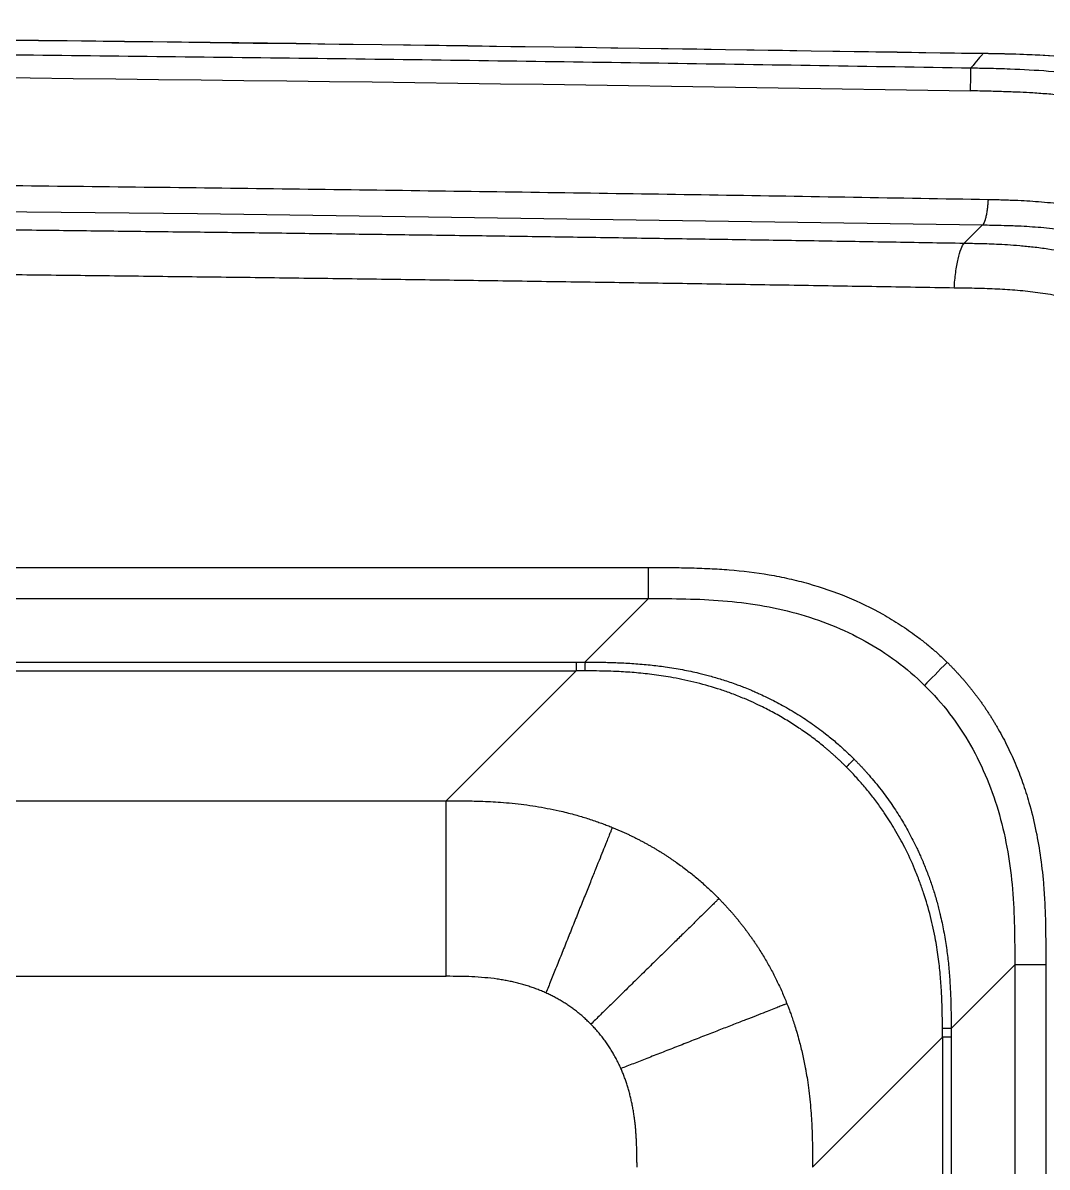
# Model space of a CAD drawing. Extents: x -54 to 18, y -18 to 89.
# Drawn here: x 1.5 to 12.6, y 38.43 to 50.83 of the extents above; entities that cross this region are included whole.
import ezdxf

# ---------------------------------------------------------------- set-up
doc = ezdxf.new("R2010")
doc.units = 0
doc.header["$MEASUREMENT"] = 0
doc.layers.add('GEOMETRY', color=2, linetype='Continuous', lineweight=25)

# ---------------------------------------------------------------- blocks, each defined once
blk = doc.blocks.new('2026 MINI-ASPIRE')
at = {"layer": 'GEOMETRY'}
for p, q in [((29.776, -2.11), (29.581, -2.304)), ((2.702, -5.82), (26.159, -5.82)), ((2.702, -6.156), (26.159, -6.156)), ((25.47, -6.846), (26.159, -6.156)), ((2.702, -6.846), (25.375, -6.846)), ((2.702, -6.94), (25.374, -6.94)), ((23.966, -8.348), (25.374, -6.94)), ((25.375, -6.94), (25.374, -6.94)), ((25.47, -6.846), (25.474, -6.846)), ((7.936, -8.348), (23.966, -8.348)), ((30.128, -10.126), (29.439, -10.815)), ((30.128, -10.126), (30.128, -23.972)), ((30.464, -10.126), (30.464, -23.972)), ((7.937, -10.25), (23.966, -10.25)), ((29.344, -10.91), (27.936, -12.318)), ((29.344, -10.91), (29.344, -23.89)), ((29.344, -10.91), (29.344, -10.91)), ((29.439, -10.91), (29.439, -23.89))]:
    blk.add_line(p, q, dxfattribs=at)
at = {"layer": 'GEOMETRY', "flags": 128}
blk.add_lwpolyline([(29.777, -2.11), (21.269, -1.985), (12.762, -1.902), (4.254, -1.86), (-4.254, -1.86), (-12.762, -1.9), (-21.27, -1.982), (-29.777, -2.105)], dxfattribs=at)
at = {"layer": 'GEOMETRY'}
for points in [[(-29.784, -0.245), (-9.93, 0.083), (9.93, 0.082), (29.784, -0.25)], [(-29.65, -0.65), (-9.885, -0.323), (9.885, -0.325), (29.649, -0.654)], [(29.784, -0.25), (29.758, -0.281), (29.715, -0.332), (29.654, -0.405)], [(26.159, -6.156), (26.159, -6.076), (26.159, -5.952), (26.159, -5.82)], [(25.472, -6.94), (25.439, -6.94), (25.407, -6.94), (25.375, -6.94)], [(29.396, -6.848), (29.305, -6.94), (29.218, -7.029), (29.151, -7.097)], [(30.464, -10.126), (30.332, -10.126), (30.208, -10.126), (30.128, -10.126)], [(29.344, -10.91), (29.344, -10.878), (29.344, -10.845), (29.344, -10.812)], [(29.439, -10.815), (29.439, -10.813), (29.439, -10.812), (29.439, -10.811)]]:
    blk.add_open_spline(points, degree=3, dxfattribs=at)
for points, knots in [([(29.784, -0.25), (26.475, -0.2), (19.857, -0.1), (9.928, -0.02), (0, 0.01), (-9.928, -0.018), (-19.857, -0.097), (-26.475, -0.196), (-29.784, -0.245)], [0, 0, 0, 0, 0.1666668, 0.3333334, 0.5, 0.6666666, 0.8333332, 1, 1, 1, 1]), ([(-29.654, -0.401), (-29.373, -0.396), (-28.812, -0.387), (-27.97, -0.374), (-27.128, -0.361), (-26.286, -0.348), (-25.443, -0.336), (-24.6, -0.324), (-23.756, -0.313), (-22.913, -0.302), (-22.068, -0.291), (-21.224, -0.281), (-20.379, -0.271), (-19.534, -0.262), (-18.688, -0.253), (-17.842, -0.244), (-16.996, -0.236), (-16.15, -0.228), (-15.303, -0.221), (-14.455, -0.214), (-13.608, -0.207), (-12.76, -0.201), (-11.912, -0.196), (-11.063, -0.19), (-10.214, -0.185), (-9.365, -0.181), (-8.515, -0.176), (-7.665, -0.173), (-6.815, -0.169), (-5.964, -0.166), (-5.113, -0.164), (-4.262, -0.161), (-3.41, -0.16), (-2.558, -0.158), (-1.706, -0.157), (-0.853, -0.157), (0.267, -0.157), (1.655, -0.157), (3.309, -0.16), (4.962, -0.164), (6.614, -0.169), (8.265, -0.176), (9.916, -0.185), (11.565, -0.195), (13.214, -0.206), (14.862, -0.219), (16.509, -0.234), (18.155, -0.25), (19.8, -0.268), (21.444, -0.287), (23.088, -0.307), (24.731, -0.33), (26.372, -0.353), (28.013, -0.378), (29.107, -0.396), (29.654, -0.405)], [0, 0, 0, 0, 0.014189, 0.028383, 0.042584, 0.05679, 0.071001, 0.085218, 0.099441, 0.11367, 0.127904, 0.142144, 0.15639, 0.170641, 0.184898, 0.199161, 0.213429, 0.227704, 0.241983, 0.256269, 0.27056, 0.284857, 0.29916, 0.313469, 0.327783, 0.342103, 0.356428, 0.37076, 0.385097, 0.39944, 0.413788, 0.428143, 0.442503, 0.456869, 0.47124, 0.485618, 0.500001, 0.527902, 0.555789, 0.58366, 0.611518, 0.639361, 0.667189, 0.695002, 0.722801, 0.750586, 0.778356, 0.806112, 0.833853, 0.86158, 0.889293, 0.916991, 0.944675, 0.972345, 1, 1, 1, 1]), ([(32.564, -0.746), (32.417, -0.687), (32.124, -0.57), (31.667, -0.441), (31.202, -0.347), (30.731, -0.288), (30.258, -0.258), (29.942, -0.253), (29.784, -0.25)], [0, 0, 0, 0, 0.166625, 0.333287, 0.499959, 0.666624, 0.833309, 1, 1, 1, 1]), ([(32.564, -0.746), (32.551, -0.74), (32.519, -0.727), (32.461, -0.703), (32.384, -0.672), (32.288, -0.636), (32.172, -0.594), (32.036, -0.55), (31.874, -0.501), (31.691, -0.452), (31.494, -0.407), (31.298, -0.369), (31.056, -0.329), (30.74, -0.291), (30.377, -0.265), (30.05, -0.254), (29.861, -0.251), (29.784, -0.25)], [0, 0, 0, 0, 0.014796, 0.036813, 0.066, 0.102289, 0.145584, 0.19576, 0.252653, 0.324538, 0.395549, 0.46559, 0.534553, 0.654894, 0.800915, 0.918312, 1, 1, 1, 1]), ([(29.649, -0.654), (29.65, -0.622), (29.65, -0.591), (29.651, -0.534), (29.652, -0.508), (29.653, -0.463), (29.653, -0.444), (29.653, -0.417), (29.654, -0.408), (29.654, -0.405)], [0, 0, 0, 0, 0.25, 0.25, 0.5, 0.5, 0.75, 0.75, 1, 1, 1, 1]), ([(29.654, -0.405), (29.715, -0.406), (29.856, -0.408), (30.137, -0.416), (30.509, -0.436), (30.871, -0.476), (31.165, -0.524), (31.332, -0.557), (31.479, -0.59), (31.592, -0.617), (31.716, -0.651), (31.816, -0.68), (31.904, -0.707), (31.981, -0.732), (32.06, -0.758), (32.14, -0.787), (32.221, -0.818), (32.305, -0.85), (32.36, -0.873), (32.389, -0.885)], [0, 0, 0, 0, 0.065939, 0.151799, 0.300794, 0.465507, 0.542258, 0.620304, 0.64852, 0.703545, 0.745386, 0.786742, 0.81496, 0.843924, 0.873636, 0.904099, 0.935313, 0.967279, 1, 1, 1, 1]), ([(32.292, -1.114), (32.278, -1.108), (32.25, -1.096), (32.208, -1.079), (32.166, -1.063), (32.123, -1.046), (32.08, -1.03), (32.037, -1.014), (31.994, -0.999), (31.951, -0.984), (31.907, -0.969), (31.863, -0.955), (31.82, -0.941), (31.775, -0.927), (31.731, -0.914), (31.687, -0.901), (31.642, -0.889), (31.597, -0.876), (31.552, -0.864), (31.507, -0.853), (31.461, -0.842), (31.415, -0.831), (31.369, -0.82), (31.323, -0.81), (31.277, -0.8), (31.231, -0.791), (31.184, -0.782), (31.137, -0.773), (31.09, -0.765), (31.043, -0.757), (30.958, -0.743), (30.834, -0.725), (30.668, -0.705), (30.498, -0.689), (30.337, -0.677), (30.18, -0.669), (30.022, -0.663), (29.843, -0.658), (29.716, -0.655), (29.649, -0.654)], [0, 0, 0, 0, 0.016834, 0.033687, 0.050558, 0.06745, 0.084364, 0.101301, 0.118262, 0.135248, 0.152262, 0.169303, 0.186374, 0.203475, 0.220608, 0.237773, 0.254973, 0.272209, 0.28948, 0.30679, 0.324138, 0.341527, 0.358956, 0.376428, 0.393944, 0.411504, 0.42911, 0.446763, 0.464464, 0.482214, 0.500014, 0.559944, 0.621562, 0.684905, 0.750005, 0.800886, 0.859506, 0.925875, 1, 1, 1, 1]), ([(-29.84, -1.825), (-29.597, -1.821), (-29.11, -1.813), (-28.38, -1.801), (-27.648, -1.789), (-26.916, -1.777), (-26.183, -1.766), (-25.45, -1.755), (-24.715, -1.745), (-23.979, -1.735), (-23.243, -1.725), (-22.506, -1.715), (-21.768, -1.706), (-21.029, -1.697), (-20.29, -1.688), (-19.549, -1.68), (-18.808, -1.672), (-18.066, -1.664), (-17.322, -1.657), (-16.579, -1.65), (-15.834, -1.643), (-15.088, -1.636), (-14.342, -1.63), (-13.595, -1.625), (-12.847, -1.619), (-12.098, -1.614), (-11.348, -1.609), (-10.597, -1.604), (-9.846, -1.6), (-9.093, -1.596), (-8.34, -1.593), (-7.586, -1.59), (-6.831, -1.587), (-6.076, -1.584), (-5.319, -1.582), (-4.562, -1.58), (-3.804, -1.578), (-3.045, -1.577), (-2.285, -1.576), (-1.524, -1.575), (-0.762, -1.574), (0.995, -1.574), (3.743, -1.577), (7.479, -1.589), (11.204, -1.609), (14.191, -1.631), (16.442, -1.651), (17.959, -1.666), (19.468, -1.682), (20.971, -1.699), (22.467, -1.718), (23.955, -1.738), (25.436, -1.759), (26.91, -1.781), (28.377, -1.805), (29.353, -1.822), (29.839, -1.83)], [0, 0, 0, 0, 0.0122259, 0.0244658, 0.0367197, 0.0489877, 0.0612697, 0.0735657, 0.0858758, 0.0981999, 0.110538, 0.1228902, 0.1352565, 0.1476368, 0.1600312, 0.1724396, 0.184862, 0.1972986, 0.2097492, 0.2222138, 0.2346926, 0.2471854, 0.2596923, 0.2722132, 0.2847483, 0.2972974, 0.3098606, 0.3224378, 0.3350292, 0.3476347, 0.3602542, 0.3728879, 0.3855356, 0.3981974, 0.4108734, 0.4235634, 0.4362676, 0.4489858, 0.4617182, 0.4744647, 0.4872253, 0.5, 0.5627939, 0.6253916, 0.6877935, 0.7499997, 0.7755376, 0.8009559, 0.8262547, 0.8514339, 0.8764936, 0.9014338, 0.9262545, 0.9509558, 0.9755376, 1, 1, 1, 1]), ([(29.839, -1.83), (29.838, -1.843), (29.838, -1.857), (29.835, -1.888), (29.834, -1.904), (29.83, -1.937), (29.828, -1.954), (29.823, -1.986), (29.82, -2.001), (29.813, -2.03), (29.81, -2.042), (29.803, -2.065), (29.799, -2.074), (29.792, -2.09), (29.789, -2.095), (29.782, -2.104), (29.779, -2.107), (29.777, -2.11)], [0, 0, 0, 0, 0.125, 0.125, 0.25, 0.25, 0.375, 0.375, 0.5, 0.5, 0.625, 0.625, 0.75, 0.75, 0.875, 0.875, 1, 1, 1, 1]), ([(29.839, -1.83), (29.872, -1.831), (29.933, -1.832), (30.018, -1.835), (30.116, -1.838), (30.227, -1.843), (30.399, -1.854), (30.569, -1.87), (30.739, -1.893), (30.909, -1.92), (31.119, -1.962), (31.31, -2.012), (31.439, -2.051), (31.51, -2.074), (31.579, -2.098), (31.649, -2.123), (31.717, -2.149), (31.785, -2.176), (31.83, -2.196), (31.852, -2.205)], [0, 0, 0, 0, 0.047036, 0.088707, 0.125013, 0.189611, 0.250028, 0.375013, 0.438005, 0.500002, 0.625786, 0.749999, 0.786196, 0.822214, 0.858064, 0.893756, 0.929302, 0.964713, 1, 1, 1, 1]), ([(-29.582, -2.3), (-29.319, -2.295), (-28.793, -2.287), (-28.004, -2.274), (-27.215, -2.262), (-26.427, -2.25), (-25.638, -2.238), (-24.849, -2.227), (-24.06, -2.216), (-23.271, -2.205), (-22.483, -2.195), (-21.694, -2.185), (-20.905, -2.175), (-20.116, -2.166), (-19.327, -2.157), (-18.539, -2.149), (-17.75, -2.141), (-16.961, -2.133), (-16.172, -2.126), (-15.383, -2.119), (-14.594, -2.112), (-13.806, -2.106), (-13.017, -2.1), (-12.228, -2.094), (-11.439, -2.089), (-10.65, -2.084), (-9.862, -2.079), (-9.073, -2.075), (-8.284, -2.071), (-7.495, -2.068), (-6.706, -2.065), (-5.917, -2.062), (-5.129, -2.059), (-4.34, -2.057), (-3.551, -2.056), (-2.762, -2.054), (-1.973, -2.053), (-1.184, -2.053), (-0.396, -2.052), (0.393, -2.052), (1.182, -2.053), (1.971, -2.054), (2.76, -2.055), (3.549, -2.056), (4.337, -2.058), (5.126, -2.06), (5.915, -2.063), (6.704, -2.066), (7.493, -2.069), (8.282, -2.073), (9.071, -2.077), (9.859, -2.081), (10.648, -2.086), (11.437, -2.091), (12.226, -2.096), (13.015, -2.102), (13.804, -2.108), (14.593, -2.114), (15.381, -2.121), (16.17, -2.128), (16.959, -2.136), (17.748, -2.144), (18.537, -2.152), (19.326, -2.16), (20.115, -2.169), (20.904, -2.179), (21.692, -2.188), (22.481, -2.198), (23.27, -2.209), (24.059, -2.219), (24.848, -2.23), (25.637, -2.242), (26.426, -2.254), (27.215, -2.266), (28.003, -2.278), (28.792, -2.291), (29.318, -2.3), (29.581, -2.304)], [0, 0, 0, 0, 0.013334, 0.026667, 0.040001, 0.053334, 0.066668, 0.080001, 0.093334, 0.106667, 0.12, 0.133333, 0.146667, 0.159999, 0.173332, 0.186665, 0.199998, 0.213331, 0.226664, 0.239997, 0.253329, 0.266662, 0.279995, 0.293327, 0.30666, 0.319993, 0.333325, 0.346658, 0.35999, 0.373323, 0.386656, 0.399988, 0.413321, 0.426653, 0.439986, 0.453319, 0.466651, 0.479984, 0.493317, 0.506649, 0.519982, 0.533315, 0.546648, 0.55998, 0.573313, 0.586646, 0.599979, 0.613312, 0.626645, 0.639978, 0.653311, 0.666644, 0.679978, 0.693311, 0.706644, 0.719978, 0.733311, 0.746645, 0.759979, 0.773312, 0.786646, 0.79998, 0.813314, 0.826648, 0.839982, 0.853316, 0.866651, 0.879985, 0.89332, 0.906654, 0.919989, 0.933324, 0.946659, 0.959994, 0.973329, 0.986665, 1, 1, 1, 1]), ([(31.707, -2.442), (31.695, -2.437), (31.671, -2.428), (31.634, -2.413), (31.596, -2.398), (31.556, -2.383), (31.515, -2.368), (31.472, -2.353), (31.427, -2.338), (31.381, -2.323), (31.333, -2.308), (31.284, -2.294), (31.233, -2.279), (31.118, -2.249), (30.929, -2.205), (30.671, -2.163), (30.415, -2.135), (30.197, -2.121), (30.021, -2.115), (29.89, -2.112), (29.812, -2.111), (29.776, -2.11)], [0, 0, 0, 0, 0.019242, 0.039276, 0.060095, 0.081694, 0.104065, 0.127201, 0.151094, 0.175734, 0.201112, 0.227216, 0.254035, 0.281555, 0.408272, 0.549091, 0.677993, 0.801233, 0.88045, 0.946395, 1, 1, 1, 1]), ([(29.472, -2.791), (29.476, -2.733), (29.481, -2.677), (29.496, -2.57), (29.504, -2.521), (29.524, -2.434), (29.535, -2.397), (29.557, -2.338), (29.569, -2.316), (29.581, -2.304)], [0, 0, 0, 0, 0.25, 0.25, 0.5, 0.5, 0.75, 0.75, 1, 1, 1, 1]), ([(29.581, -2.304), (29.604, -2.305), (29.655, -2.306), (29.736, -2.307), (29.829, -2.31), (29.935, -2.314), (30.054, -2.32), (30.187, -2.33), (30.333, -2.345), (30.539, -2.371), (30.771, -2.414), (30.994, -2.469), (31.147, -2.515), (31.247, -2.548), (31.323, -2.575), (31.388, -2.6), (31.431, -2.617), (31.453, -2.626)], [0, 0, 0, 0, 0.036488, 0.078931, 0.127661, 0.183003, 0.245268, 0.314737, 0.391657, 0.476229, 0.640235, 0.761929, 0.836359, 0.890908, 0.926942, 0.963308, 1, 1, 1, 1]), ([(29.472, -2.791), (29.192, -2.786), (28.63, -2.777), (27.789, -2.763), (26.947, -2.75), (26.105, -2.737), (25.263, -2.725), (24.421, -2.713), (23.579, -2.701), (22.737, -2.69), (21.895, -2.679), (21.053, -2.669), (20.211, -2.659), (19.369, -2.649), (18.527, -2.64), (17.685, -2.631), (16.843, -2.623), (16.001, -2.615), (15.159, -2.608), (14.317, -2.6), (13.475, -2.594), (12.633, -2.587), (11.79, -2.581), (10.948, -2.576), (10.106, -2.571), (9.264, -2.566), (8.422, -2.562), (7.58, -2.558), (6.738, -2.554), (5.895, -2.551), (5.053, -2.549), (4.211, -2.546), (3.369, -2.544), (2.527, -2.543), (1.684, -2.542), (0.842, -2.541), (-0.265, -2.541), (-1.638, -2.541), (-3.276, -2.544), (-4.913, -2.547), (-6.551, -2.552), (-8.188, -2.559), (-9.826, -2.568), (-11.463, -2.577), (-13.101, -2.589), (-14.738, -2.602), (-16.375, -2.616), (-18.013, -2.632), (-19.65, -2.649), (-21.287, -2.668), (-22.924, -2.689), (-24.562, -2.711), (-26.199, -2.735), (-27.836, -2.76), (-28.927, -2.778), (-29.473, -2.787)], [0, 0, 0, 0, 0.014284, 0.028568, 0.042852, 0.057136, 0.07142, 0.085704, 0.099989, 0.114273, 0.128558, 0.142842, 0.157127, 0.171412, 0.185697, 0.199982, 0.214267, 0.228552, 0.242838, 0.257123, 0.271409, 0.285695, 0.299981, 0.314267, 0.328553, 0.34284, 0.357126, 0.371413, 0.3857, 0.399986, 0.414274, 0.428561, 0.442848, 0.457136, 0.471424, 0.485712, 0.5, 0.527782, 0.555564, 0.583345, 0.611126, 0.638905, 0.666685, 0.694463, 0.722242, 0.750019, 0.777797, 0.805573, 0.83335, 0.861126, 0.888901, 0.916676, 0.944451, 0.972226, 1, 1, 1, 1]), ([(31.202, -3.045), (31.191, -3.041), (31.168, -3.032), (31.133, -3.02), (31.099, -3.008), (31.064, -2.996), (31.029, -2.985), (30.994, -2.974), (30.959, -2.963), (30.924, -2.953), (30.889, -2.943), (30.853, -2.934), (30.818, -2.924), (30.724, -2.901), (30.569, -2.869), (30.388, -2.842), (30.241, -2.825), (30.095, -2.812), (29.912, -2.801), (29.692, -2.794), (29.546, -2.792), (29.472, -2.791)], [0, 0, 0, 0, 0.020863, 0.041714, 0.062556, 0.083391, 0.10422, 0.125047, 0.145874, 0.166702, 0.187535, 0.208374, 0.229222, 0.250081, 0.372729, 0.49998, 0.561324, 0.624963, 0.749976, 0.874998, 1, 1, 1, 1]), ([(26.159, -5.82), (26.203, -5.82), (26.276, -5.82), (26.387, -5.82), (26.488, -5.821), (26.637, -5.824), (26.817, -5.83), (27.108, -5.848), (27.395, -5.883), (27.681, -5.939), (27.965, -6.011), (28.31, -6.129), (28.639, -6.288), (28.887, -6.438), (29.024, -6.533), (29.115, -6.602), (29.164, -6.641), (29.212, -6.681), (29.26, -6.721), (29.306, -6.763), (29.352, -6.805), (29.381, -6.834), (29.396, -6.848)], [0, 0, 0, 0, 0.03769, 0.062503, 0.09541, 0.124999, 0.190264, 0.249999, 0.374984, 0.438171, 0.500035, 0.626362, 0.750095, 0.812842, 0.87506, 0.89306, 0.910998, 0.928881, 0.946716, 0.96451, 0.982269, 1, 1, 1, 1]), ([(26.159, -6.156), (26.293, -6.156), (26.428, -6.157), (26.697, -6.163), (26.831, -6.169), (27.099, -6.191), (27.233, -6.207), (27.498, -6.251), (27.63, -6.28), (27.889, -6.351), (28.017, -6.394), (28.267, -6.494), (28.388, -6.552), (28.741, -6.748), (28.96, -6.909), (29.151, -7.097)], [0, 0, 0, 0, 0.125, 0.125, 0.25, 0.25, 0.375, 0.375, 0.5, 0.5, 0.625, 0.625, 0.75, 0.75, 1, 1, 1, 1]), ([(25.375, -6.846), (25.394, -6.846), (25.426, -6.846), (25.457, -6.846), (25.47, -6.846)], [0, 0, 0, 0, 0.614544, 1, 1, 1, 1]), ([(25.375, -6.846), (25.375, -6.85), (25.375, -6.855), (25.375, -6.866), (25.375, -6.872), (25.375, -6.889), (25.375, -6.9), (25.375, -6.919), (25.375, -6.926), (25.375, -6.933), (25.375, -6.935), (25.375, -6.938), (25.375, -6.939), (25.375, -6.94)], [0, 0, 0, 0, 0.125, 0.125, 0.25, 0.25, 0.5, 0.5, 0.75, 0.75, 0.875, 0.875, 1, 1, 1, 1]), ([(25.472, -6.94), (25.472, -6.939), (25.472, -6.938), (25.472, -6.935), (25.472, -6.933), (25.473, -6.926), (25.473, -6.919), (25.473, -6.9), (25.473, -6.889), (25.473, -6.872), (25.473, -6.866), (25.474, -6.855), (25.474, -6.85), (25.474, -6.846)], [0, 0, 0, 0, 0.125, 0.125, 0.25, 0.25, 0.5, 0.5, 0.75, 0.75, 0.875, 0.875, 1, 1, 1, 1]), ([(28.303, -7.982), (28.294, -7.973), (28.276, -7.955), (28.249, -7.929), (28.222, -7.903), (28.194, -7.878), (28.167, -7.853), (28.14, -7.829), (28.112, -7.805), (28.084, -7.781), (28.026, -7.732), (27.934, -7.66), (27.806, -7.57), (27.674, -7.484), (27.536, -7.404), (27.378, -7.321), (27.22, -7.249), (27.067, -7.188), (26.896, -7.128), (26.684, -7.067), (26.443, -7.015), (26.224, -6.981), (26.029, -6.96), (25.862, -6.949), (25.718, -6.943), (25.595, -6.941), (25.513, -6.94), (25.472, -6.94)], [0, 0, 0, 0, 0.012202, 0.024331, 0.036387, 0.048369, 0.060277, 0.07211, 0.083868, 0.09555, 0.107156, 0.157711, 0.208546, 0.258004, 0.310502, 0.362157, 0.431417, 0.478232, 0.520975, 0.606717, 0.691948, 0.759003, 0.820915, 0.881419, 0.920936, 0.960545, 1, 1, 1, 1]), ([(25.474, -6.846), (25.496, -6.846), (25.541, -6.846), (25.609, -6.846), (25.679, -6.847), (25.751, -6.849), (25.858, -6.853), (26, -6.86), (26.173, -6.875), (26.348, -6.896), (26.495, -6.92), (26.615, -6.944), (26.713, -6.966), (26.825, -6.995), (26.932, -7.026), (27.023, -7.055), (27.088, -7.078), (27.139, -7.097), (27.175, -7.111), (27.218, -7.127), (27.268, -7.148), (27.317, -7.169), (27.367, -7.191), (27.429, -7.22), (27.509, -7.26), (27.622, -7.319), (27.731, -7.382), (27.839, -7.451), (27.919, -7.505), (27.997, -7.561), (28.069, -7.615), (28.132, -7.666), (28.186, -7.711), (28.239, -7.757), (28.29, -7.803), (28.34, -7.85), (28.371, -7.881), (28.387, -7.897)], [0, 0, 0, 0, 0.02093, 0.042399, 0.064383, 0.08686, 0.109809, 0.165043, 0.220785, 0.272628, 0.331483, 0.36023, 0.388158, 0.426323, 0.469137, 0.492942, 0.515963, 0.534234, 0.543635, 0.552869, 0.577316, 0.59462, 0.603377, 0.628288, 0.659387, 0.687569, 0.747665, 0.778656, 0.807878, 0.838157, 0.869355, 0.891966, 0.914245, 0.93619, 0.957798, 0.979069, 1, 1, 1, 1]), ([(29.396, -6.848), (29.405, -6.857), (29.422, -6.874), (29.448, -6.9), (29.473, -6.926), (29.498, -6.953), (29.523, -6.98), (29.548, -7.007), (29.572, -7.035), (29.596, -7.063), (29.619, -7.091), (29.642, -7.119), (29.665, -7.148), (29.688, -7.177), (29.71, -7.207), (29.733, -7.236), (29.754, -7.266), (29.776, -7.296), (29.797, -7.327), (29.818, -7.358), (29.838, -7.389), (29.859, -7.42), (29.879, -7.452), (29.898, -7.484), (29.918, -7.516), (29.967, -7.601), (30.043, -7.741), (30.135, -7.942), (30.216, -8.15), (30.29, -8.383), (30.355, -8.644), (30.407, -8.936), (30.438, -9.206), (30.454, -9.456), (30.462, -9.666), (30.464, -9.891), (30.464, -10.039), (30.464, -10.126)], [0, 0, 0, 0, 0.010306, 0.020611, 0.030916, 0.041224, 0.051536, 0.061852, 0.072175, 0.082505, 0.092844, 0.103193, 0.113554, 0.123928, 0.134316, 0.14472, 0.155141, 0.16558, 0.176038, 0.186517, 0.197019, 0.207544, 0.218093, 0.228668, 0.239271, 0.249902, 0.31157, 0.373658, 0.436402, 0.50003, 0.58011, 0.663328, 0.750041, 0.809805, 0.875025, 0.927022, 1, 1, 1, 1]), ([(29.151, -7.097), (29.249, -7.193), (29.339, -7.296), (29.505, -7.513), (29.581, -7.627), (29.716, -7.864), (29.776, -7.987), (29.881, -8.24), (29.925, -8.369), (29.999, -8.632), (30.029, -8.766), (30.075, -9.035), (30.092, -9.171), (30.115, -9.443), (30.121, -9.579), (30.128, -9.852), (30.128, -9.989), (30.128, -10.126)], [0, 0, 0, 0, 0.125, 0.125, 0.25, 0.25, 0.375, 0.375, 0.5, 0.5, 0.625, 0.625, 0.75, 0.75, 0.875, 0.875, 1, 1, 1, 1]), ([(28.387, -7.897), (28.383, -7.901), (28.379, -7.906), (28.369, -7.915), (28.364, -7.92), (28.349, -7.935), (28.339, -7.945), (28.323, -7.961), (28.316, -7.968), (28.309, -7.975), (28.308, -7.977), (28.305, -7.98), (28.304, -7.981), (28.303, -7.982)], [0, 0, 0, 0, 0.125, 0.125, 0.25, 0.25, 0.5, 0.5, 0.75, 0.75, 0.875, 0.875, 1, 1, 1, 1]), ([(28.387, -7.897), (28.396, -7.906), (28.413, -7.923), (28.438, -7.949), (28.463, -7.975), (28.487, -8.001), (28.511, -8.027), (28.548, -8.069), (28.6, -8.129), (28.684, -8.233), (28.781, -8.365), (28.887, -8.527), (28.982, -8.691), (29.048, -8.82), (29.09, -8.91), (29.109, -8.952), (29.125, -8.988), (29.142, -9.029), (29.171, -9.103), (29.211, -9.207), (29.246, -9.313), (29.272, -9.398), (29.29, -9.463), (29.306, -9.524), (29.33, -9.622), (29.359, -9.76), (29.388, -9.935), (29.41, -10.11), (29.424, -10.283), (29.433, -10.443), (29.437, -10.583), (29.438, -10.699), (29.439, -10.774), (29.439, -10.811)], [0, 0, 0, 0, 0.011553, 0.022949, 0.034189, 0.045271, 0.056195, 0.066962, 0.098364, 0.130666, 0.192759, 0.25235, 0.312451, 0.371733, 0.388697, 0.405414, 0.415492, 0.425709, 0.447162, 0.489985, 0.530916, 0.552252, 0.573708, 0.593805, 0.611866, 0.668538, 0.72665, 0.779221, 0.834158, 0.890209, 0.92936, 0.965953, 1, 1, 1, 1]), ([(29.344, -10.812), (29.344, -10.787), (29.344, -10.738), (29.343, -10.664), (29.341, -10.591), (29.339, -10.517), (29.334, -10.406), (29.324, -10.255), (29.303, -10.06), (29.27, -9.841), (29.218, -9.6), (29.156, -9.388), (29.096, -9.218), (29.031, -9.052), (28.943, -8.863), (28.848, -8.691), (28.772, -8.567), (28.721, -8.488), (28.674, -8.421), (28.633, -8.364), (28.59, -8.307), (28.545, -8.251), (28.499, -8.195), (28.452, -8.141), (28.404, -8.087), (28.354, -8.033), (28.32, -7.999), (28.303, -7.982)], [0, 0, 0, 0, 0.023781, 0.04759, 0.071366, 0.09505, 0.11859, 0.179003, 0.24097, 0.308514, 0.393261, 0.478979, 0.5217, 0.568511, 0.650671, 0.723847, 0.75822, 0.791424, 0.814198, 0.837081, 0.860069, 0.883158, 0.906345, 0.929626, 0.952998, 0.976457, 1, 1, 1, 1]), ([(23.966, -8.348), (23.985, -8.348), (24.026, -8.348), (24.092, -8.348), (24.166, -8.349), (24.249, -8.35), (24.379, -8.354), (24.567, -8.363), (24.809, -8.387), (25.021, -8.421), (25.201, -8.458), (25.341, -8.493), (25.48, -8.534), (25.583, -8.568), (25.661, -8.596), (25.714, -8.616), (25.749, -8.63), (25.766, -8.637)], [0, 0, 0, 0, 0.031405, 0.067107, 0.107314, 0.152228, 0.202047, 0.320859, 0.459569, 0.599337, 0.67086, 0.760738, 0.834057, 0.907961, 0.938209, 0.968889, 1, 1, 1, 1]), ([(23.966, -10.25), (23.966, -10.204), (23.966, -10.155), (23.966, -10.053), (23.966, -9.999), (23.966, -9.889), (23.966, -9.832), (23.966, -9.717), (23.966, -9.658), (23.966, -9.541), (23.966, -9.482), (23.966, -9.366), (23.966, -9.308), (23.966, -9.196), (23.966, -9.141), (23.966, -9.035), (23.966, -8.984), (23.966, -8.887), (23.966, -8.841), (23.966, -8.755), (23.966, -8.715), (23.966, -8.641), (23.966, -8.608), (23.966, -8.548), (23.966, -8.521), (23.966, -8.475), (23.966, -8.455), (23.966, -8.421), (23.966, -8.407), (23.966, -8.384), (23.966, -8.375), (23.966, -8.36), (23.966, -8.354), (23.966, -8.348)], [0, 0, 0, 0, 0.0625, 0.0625, 0.125, 0.125, 0.1875, 0.1875, 0.25, 0.25, 0.3125, 0.3125, 0.375, 0.375, 0.4375, 0.4375, 0.5, 0.5, 0.5625, 0.5625, 0.625, 0.625, 0.6875, 0.6875, 0.75, 0.75, 0.8125, 0.8125, 0.875, 0.875, 0.9375, 0.9375, 1, 1, 1, 1]), ([(25.766, -8.637), (25.764, -8.644), (25.761, -8.651), (25.754, -8.668), (25.75, -8.678), (25.74, -8.703), (25.734, -8.717), (25.72, -8.752), (25.712, -8.772), (25.694, -8.818), (25.683, -8.844), (25.66, -8.902), (25.647, -8.935), (25.619, -9.005), (25.603, -9.043), (25.571, -9.124), (25.553, -9.168), (25.517, -9.259), (25.498, -9.307), (25.458, -9.406), (25.437, -9.457), (25.395, -9.562), (25.374, -9.615), (25.331, -9.723), (25.309, -9.777), (25.265, -9.886), (25.244, -9.94), (25.201, -10.046), (25.18, -10.098), (25.139, -10.2), (25.12, -10.249), (25.082, -10.343), (25.064, -10.388), (25.047, -10.431)], [0, 0, 0, 0, 0.0625, 0.0625, 0.125, 0.125, 0.1875, 0.1875, 0.25, 0.25, 0.3125, 0.3125, 0.375, 0.375, 0.4375, 0.4375, 0.5, 0.5, 0.5625, 0.5625, 0.625, 0.625, 0.6875, 0.6875, 0.75, 0.75, 0.8125, 0.8125, 0.875, 0.875, 0.9375, 0.9375, 1, 1, 1, 1]), ([(25.766, -8.637), (25.778, -8.642), (25.801, -8.651), (25.835, -8.666), (25.869, -8.681), (25.903, -8.696), (25.937, -8.711), (25.97, -8.727), (26.003, -8.743), (26.036, -8.76), (26.068, -8.777), (26.101, -8.794), (26.132, -8.811), (26.164, -8.829), (26.195, -8.846), (26.226, -8.864), (26.257, -8.883), (26.287, -8.901), (26.317, -8.92), (26.347, -8.939), (26.376, -8.958), (26.405, -8.978), (26.434, -8.997), (26.472, -9.024), (26.518, -9.058), (26.573, -9.099), (26.627, -9.141), (26.679, -9.184), (26.73, -9.228), (26.78, -9.272), (26.828, -9.317), (26.876, -9.362), (26.907, -9.393), (26.922, -9.409)], [0, 0, 0, 0, 0.0267768, 0.053476, 0.0800953, 0.1066324, 0.1330852, 0.1594517, 0.1857298, 0.2119175, 0.2380131, 0.2640146, 0.2899204, 0.3157288, 0.3414381, 0.3670468, 0.3925533, 0.4179561, 0.443254, 0.4684454, 0.493529, 0.5185036, 0.543368, 0.5681208, 0.6174434, 0.6664494, 0.7151309, 0.7634801, 0.8114898, 0.8591531, 0.9064634, 0.9534143, 1, 1, 1, 1]), ([(26.922, -9.409), (26.916, -9.414), (26.91, -9.42), (26.896, -9.434), (26.888, -9.442), (26.868, -9.461), (26.856, -9.473), (26.829, -9.5), (26.813, -9.515), (26.777, -9.551), (26.756, -9.571), (26.711, -9.616), (26.686, -9.64), (26.631, -9.694), (26.602, -9.723), (26.539, -9.785), (26.505, -9.817), (26.435, -9.887), (26.398, -9.923), (26.321, -9.998), (26.282, -10.036), (26.201, -10.115), (26.16, -10.156), (26.077, -10.237), (26.035, -10.278), (25.952, -10.36), (25.91, -10.401), (25.829, -10.481), (25.789, -10.52), (25.711, -10.596), (25.673, -10.633), (25.601, -10.704), (25.566, -10.738), (25.534, -10.77)], [0, 0, 0, 0, 0.0625, 0.0625, 0.125, 0.125, 0.1875, 0.1875, 0.25, 0.25, 0.3125, 0.3125, 0.375, 0.375, 0.4375, 0.4375, 0.5, 0.5, 0.5625, 0.5625, 0.625, 0.625, 0.6875, 0.6875, 0.75, 0.75, 0.8125, 0.8125, 0.875, 0.875, 0.9375, 0.9375, 1, 1, 1, 1]), ([(26.922, -9.409), (26.93, -9.418), (26.948, -9.435), (26.973, -9.463), (26.999, -9.49), (27.024, -9.518), (27.049, -9.546), (27.074, -9.574), (27.098, -9.603), (27.123, -9.633), (27.147, -9.662), (27.17, -9.692), (27.194, -9.722), (27.217, -9.753), (27.24, -9.784), (27.262, -9.815), (27.285, -9.847), (27.306, -9.879), (27.328, -9.911), (27.354, -9.951), (27.385, -10), (27.419, -10.056), (27.453, -10.114), (27.485, -10.173), (27.517, -10.233), (27.547, -10.294), (27.577, -10.356), (27.606, -10.419), (27.633, -10.482), (27.65, -10.525), (27.659, -10.547)], [0, 0, 0, 0, 0.0272364, 0.05456, 0.0819696, 0.1094641, 0.1370424, 0.1647032, 0.1924452, 0.2202674, 0.2481683, 0.2761468, 0.3042013, 0.3323306, 0.3605333, 0.3888079, 0.417153, 0.445567, 0.4740484, 0.5025956, 0.5508795, 0.5995156, 0.6484942, 0.6978053, 0.7474381, 0.7973812, 0.8476224, 0.8981487, 0.9489462, 1, 1, 1, 1]), ([(25.047, -10.431), (25.039, -10.427), (25.023, -10.42), (24.998, -10.409), (24.974, -10.399), (24.949, -10.39), (24.924, -10.38), (24.899, -10.371), (24.873, -10.363), (24.847, -10.354), (24.821, -10.346), (24.795, -10.339), (24.768, -10.331), (24.741, -10.324), (24.714, -10.318), (24.687, -10.311), (24.659, -10.305), (24.631, -10.3), (24.603, -10.294), (24.575, -10.289), (24.546, -10.285), (24.483, -10.275), (24.382, -10.264), (24.248, -10.255), (24.109, -10.251), (24.017, -10.251), (23.966, -10.25)], [0, 0, 0, 0, 0.023838, 0.047766, 0.07179, 0.095915, 0.120146, 0.144489, 0.16895, 0.193535, 0.218247, 0.243093, 0.268078, 0.293207, 0.318484, 0.343915, 0.369504, 0.395256, 0.421176, 0.447268, 0.473537, 0.499986, 0.620344, 0.749999, 0.86301, 1, 1, 1, 1]), ([(25.534, -10.77), (25.528, -10.764), (25.517, -10.752), (25.499, -10.735), (25.481, -10.718), (25.462, -10.701), (25.444, -10.684), (25.425, -10.668), (25.406, -10.652), (25.386, -10.637), (25.367, -10.622), (25.347, -10.607), (25.327, -10.592), (25.3, -10.573), (25.265, -10.55), (25.223, -10.523), (25.18, -10.498), (25.137, -10.474), (25.092, -10.452), (25.062, -10.438), (25.047, -10.431)], [0, 0, 0, 0, 0.0416626, 0.0832921, 0.1248988, 0.1664928, 0.2080842, 0.2496834, 0.2913003, 0.3329453, 0.3746284, 0.4163598, 0.4581495, 0.5000076, 0.582818, 0.6657353, 0.7488361, 0.8321969, 0.9158933, 1, 1, 1, 1]), ([(27.659, -10.547), (27.652, -10.55), (27.645, -10.552), (27.628, -10.559), (27.618, -10.563), (27.593, -10.573), (27.579, -10.578), (27.544, -10.592), (27.524, -10.6), (27.477, -10.618), (27.451, -10.628), (27.393, -10.651), (27.361, -10.664), (27.29, -10.691), (27.252, -10.706), (27.17, -10.738), (27.127, -10.755), (27.036, -10.791), (26.988, -10.809), (26.888, -10.848), (26.837, -10.868), (26.732, -10.909), (26.678, -10.93), (26.57, -10.973), (26.515, -10.994), (26.406, -11.037), (26.352, -11.058), (26.245, -11.1), (26.193, -11.12), (26.091, -11.16), (26.042, -11.179), (25.947, -11.216), (25.902, -11.234), (25.86, -11.25)], [0, 0, 0, 0, 0.0625, 0.0625, 0.125, 0.125, 0.1875, 0.1875, 0.25, 0.25, 0.3125, 0.3125, 0.375, 0.375, 0.4375, 0.4375, 0.5, 0.5, 0.5625, 0.5625, 0.625, 0.625, 0.6875, 0.6875, 0.75, 0.75, 0.8125, 0.8125, 0.875, 0.875, 0.9375, 0.9375, 1, 1, 1, 1]), ([(27.659, -10.547), (27.663, -10.557), (27.672, -10.581), (27.688, -10.621), (27.705, -10.67), (27.725, -10.727), (27.747, -10.793), (27.769, -10.868), (27.798, -10.969), (27.828, -11.093), (27.851, -11.203), (27.868, -11.296), (27.882, -11.379), (27.903, -11.532), (27.921, -11.726), (27.932, -11.928), (27.935, -12.089), (27.936, -12.211), (27.936, -12.285), (27.936, -12.318)], [0, 0, 0, 0, 0.0186748, 0.0423771, 0.0710704, 0.1047069, 0.143226, 0.1865508, 0.2345859, 0.317424, 0.3992846, 0.4207434, 0.474173, 0.5402215, 0.6772842, 0.7972164, 0.8771413, 0.9444481, 1, 1, 1, 1]), ([(25.86, -11.25), (25.856, -11.242), (25.848, -11.226), (25.837, -11.201), (25.825, -11.177), (25.813, -11.153), (25.8, -11.13), (25.787, -11.106), (25.774, -11.083), (25.761, -11.061), (25.747, -11.038), (25.732, -11.016), (25.718, -10.994), (25.703, -10.972), (25.687, -10.951), (25.672, -10.929), (25.656, -10.908), (25.639, -10.888), (25.623, -10.867), (25.606, -10.847), (25.588, -10.827), (25.571, -10.808), (25.553, -10.789), (25.54, -10.776), (25.534, -10.77)], [0, 0, 0, 0, 0.0463798, 0.0925919, 0.1386479, 0.1845593, 0.230338, 0.2759958, 0.3215445, 0.3669963, 0.4123632, 0.4576574, 0.5028912, 0.5480768, 0.5932266, 0.6383528, 0.6834679, 0.7285843, 0.7737142, 0.8188702, 0.8640644, 0.9093093, 0.9546171, 1, 1, 1, 1]), ([(29.344, -10.812), (29.345, -10.812), (29.346, -10.812), (29.349, -10.812), (29.351, -10.812), (29.358, -10.812), (29.366, -10.812), (29.384, -10.811), (29.395, -10.811), (29.412, -10.811), (29.418, -10.811), (29.429, -10.811), (29.434, -10.811), (29.439, -10.811)], [0, 0, 0, 0, 0.125, 0.125, 0.25, 0.25, 0.5, 0.5, 0.75, 0.75, 0.875, 0.875, 1, 1, 1, 1]), ([(29.439, -10.91), (29.434, -10.91), (29.429, -10.91), (29.418, -10.91), (29.412, -10.91), (29.395, -10.91), (29.384, -10.91), (29.366, -10.91), (29.358, -10.91), (29.351, -10.91), (29.349, -10.91), (29.346, -10.91), (29.345, -10.91), (29.344, -10.91)], [0, 0, 0, 0, 0.125, 0.125, 0.25, 0.25, 0.5, 0.5, 0.75, 0.75, 0.875, 0.875, 1, 1, 1, 1]), ([(29.439, -10.815), (29.439, -10.827), (29.439, -10.859), (29.439, -10.89), (29.439, -10.91)], [0, 0, 0, 0, 0.3850888, 1, 1, 1, 1]), ([(26.034, -12.318), (26.034, -12.3), (26.034, -12.264), (26.033, -12.211), (26.032, -12.159), (26.031, -12.11), (26.029, -12.062), (26.027, -12.015), (26.024, -11.971), (26.021, -11.928), (26.018, -11.887), (26.014, -11.848), (26.01, -11.81), (26.004, -11.769), (25.997, -11.723), (25.988, -11.672), (25.978, -11.622), (25.967, -11.572), (25.955, -11.524), (25.942, -11.476), (25.928, -11.429), (25.912, -11.383), (25.896, -11.338), (25.878, -11.294), (25.866, -11.265), (25.86, -11.25)], [0, 0, 0, 0, 0.050324, 0.099061, 0.146214, 0.191785, 0.235779, 0.2782, 0.319053, 0.358343, 0.396077, 0.43226, 0.4669, 0.500007, 0.547951, 0.595314, 0.642122, 0.688402, 0.734181, 0.779488, 0.824352, 0.868804, 0.912874, 0.956596, 1, 1, 1, 1])]:
    blk.add_open_spline(points, degree=3, knots=knots, dxfattribs=at)

msp = doc.modelspace()

# ---------------------------------------------------------------- block references
msp.add_blockref('2026 MINI-ASPIRE', (-17.876, 50.752))

doc.saveas('drawing.dxf')
